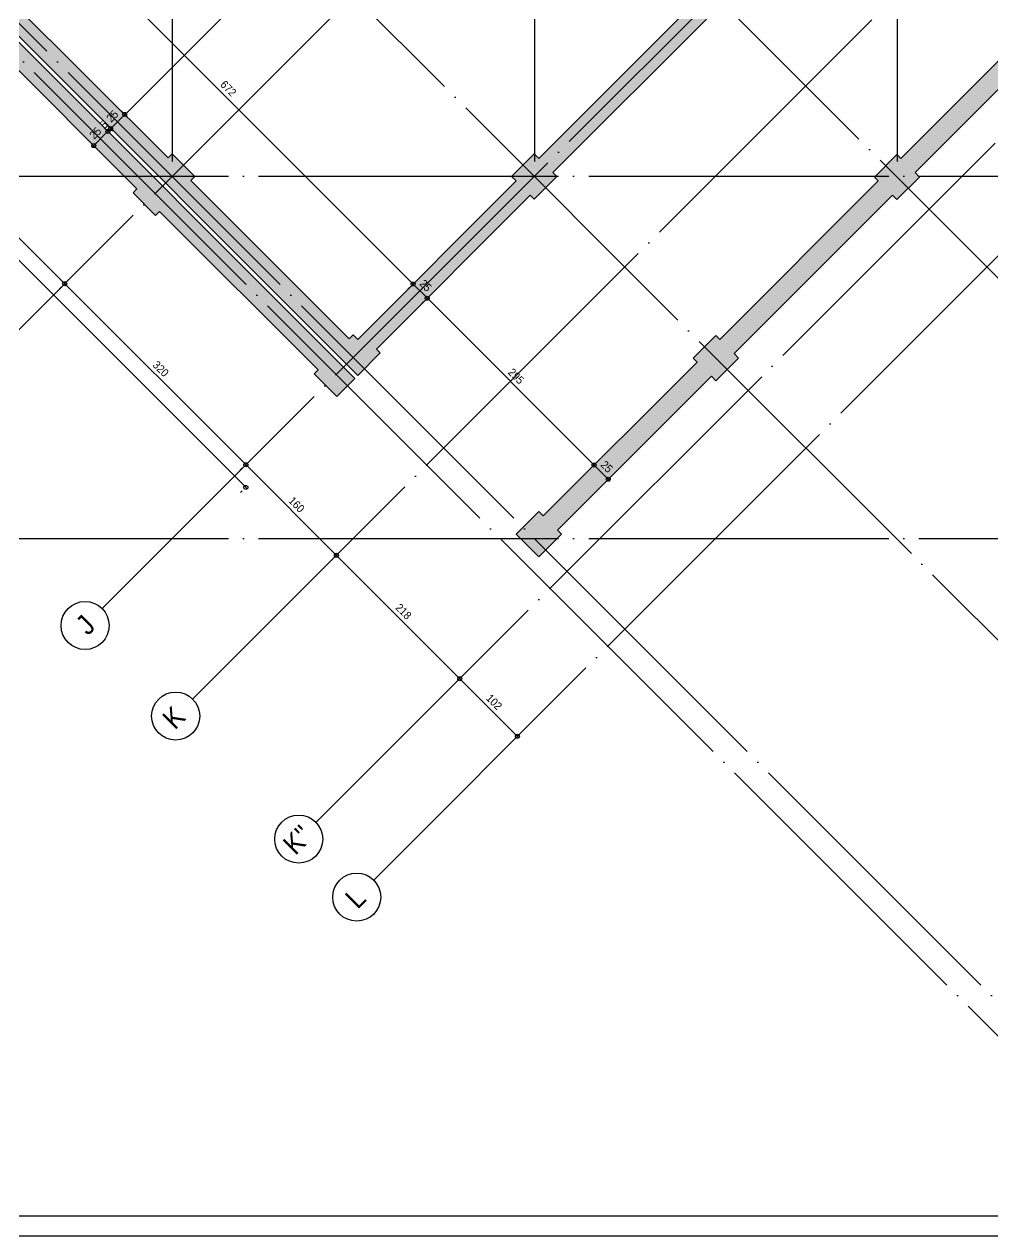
# Model space of a CAD drawing. Extents: x 460786 to 545292, y 30998 to 41694.
# Drawn here: x 478087 to 479298, y 37194 to 38708 of the extents above; entities that cross this region are included whole.
import ezdxf
from ezdxf.enums import TextEntityAlignment as Align

# ---------------------------------------------------------------- set-up
doc = ezdxf.new("R2010")
doc.units = 0
doc.header["$LTSCALE"] = 50
doc.header["$MEASUREMENT"] = 0
doc.header["$PDMODE"] = 35
doc.linetypes.add('DASHDOT', pattern=[5.5, 5, -0.25, 0, -0.25])
doc.layers.get('0').update_dxf_attribs({"linetype": 'CONTINUOUS'})
doc.layers.get('Defpoints').update_dxf_attribs({"linetype": 'CONTINUOUS'})
for name, color, linetype in [('A-Aks Balonu', 2, 'CONTINUOUS'), ('A-Aks Dikey', 12, 'DASHDOT'), ('A-Aks Yatay', 12, 'DASHDOT'), ('A-Betonarme', 6, 'CONTINUOUS'), ('A-Lejant', 23, 'CONTINUOUS'), ('A-Olcu  IC Yatay', 8, 'CONTINUOUS'), ('A-Olcu DIS Dikey', 8, 'CONTINUOUS'), ('A-Olcu Ic Dikey', 8, 'CONTINUOUS'), ('A-Tarama 1', 9, 'CONTINUOUS')]:
    doc.layers.add(name, color=color, linetype=linetype)
doc.styles.get("Standard").update_dxf_attribs({"font": 'arial.ttf', "width": 0.9})
doc.dimstyles.new('EXIT', dxfattribs={"dimscale": 50, "dimtxt": 0.23, "dimasz": 0.03, "dimexe": 0.125, "dimexo": 0.5, "dimgap": 0.09, "dimtad": 1, "dimzin": 1, "dimdsep": 46, "dimtxsty": 'Standard', "dimblk": 'TICK', "dimcen": 0.2, "dimadec": 0, "dimazin": 0, "dimtfac": 1, "dimtix": 1, "dimtofl": 0, "dimtmove": 2, "dimatfit": 3, "dimldrblk": 'TICK', "dimfxl": 1, "dimtolj": 1, "dimtzin": 1, "dimarcsym": 0})

# ---------------------------------------------------------------- blocks, each defined once
blk = doc.blocks.new('aks')
blk.add_circle((-0.8, 38.6), 60)
at = {"width": 0.9}
blk.add_attdef('AKSNO', text='', height=50, dxfattribs=at).set_placement((-0.8, 38.6), align=Align.MIDDLE_CENTER)
blk = doc.blocks.new('TICK', base_point=(53.7, 38.1))
blk.add_line((55.4, 38.1), (52, 38.1))
blk.add_circle((53.7, 38.1), 1.67)
blk = doc.blocks.new('*D401')
at = {"layer": 'A-Olcu DIS Dikey', "color": 0, "lineweight": -2, "transparency": 16777216}
for p, q in [((477912.8, 38608.8), (478137, 38384.6)), ((477905.2, 38603.3), (477907.4, 38605.4)), ((478131.5, 38377), (478133.6, 38379.2))]:
    blk.add_line(p, q, dxfattribs=at)
at = {"layer": 'Defpoints', "color": 0, "transparency": 16777216}
for p in [(477922.9, 38621), (478138.1, 38383.6), (478149.2, 38394.7)]:
    blk.add_point(p, dxfattribs=at)
at = {"layer": 'A-Olcu DIS Dikey', "color": 0, "lineweight": -2, "transparency": 16777216, "xscale": 1.5, "yscale": 1.5, "zscale": 1.5}
for p, rotation in [((477911.8, 38609.9), 134.999999999776), ((478138.1, 38383.6), 314.999999999776)]:
    blk.add_blockref('TICK', p, dxfattribs=dict(at, rotation=rotation))
at = {"layer": 'A-Olcu DIS Dikey', "color": 0, "transparency": 16777216, "insert": (478031.7, 38503.5), "char_height": 10, "attachment_point": 5, "rotation": 315}
blk.add_mtext('\\A1;320', dxfattribs=at)
blk = doc.blocks.new('*D402')
at = {"layer": 'A-Olcu DIS Dikey', "color": 0, "lineweight": -2, "transparency": 16777216}
for p, q in [((478363.3, 38158.4), (478139.1, 38382.5)), ((478131.5, 38377), (478133.6, 38379.2)), ((478357.8, 38150.7), (478359.9, 38152.9))]:
    blk.add_line(p, q, dxfattribs=at)
at = {"layer": 'Defpoints', "color": 0, "transparency": 16777216}
for p in [(478138.1, 38383.6), (478149.2, 38394.7), (478375.4, 38168.4)]:
    blk.add_point(p, dxfattribs=at)
at = {"layer": 'A-Olcu DIS Dikey', "color": 0, "lineweight": -2, "transparency": 16777216, "xscale": 1.5, "yscale": 1.5, "zscale": 1.5}
for p, rotation in [((478138.1, 38383.6), 134.999999999776), ((478364.3, 38157.3), 314.999999999776)]:
    blk.add_blockref('TICK', p, dxfattribs=dict(at, rotation=rotation))
at = {"layer": 'A-Olcu DIS Dikey', "color": 0, "transparency": 16777216, "insert": (478258, 38277.2), "char_height": 10, "attachment_point": 5, "rotation": 315}
blk.add_mtext('\\A1;320', dxfattribs=at)
blk = doc.blocks.new('*D403')
at = {"layer": 'A-Olcu DIS Dikey', "color": 0, "lineweight": -2, "transparency": 16777216}
for p, q in [((478365.4, 38156.3), (478476.4, 38045.2)), ((478357.8, 38150.7), (478359.9, 38152.9)), ((478470.9, 38037.6), (478473, 38039.8))]:
    blk.add_line(p, q, dxfattribs=at)
at = {"layer": 'Defpoints', "color": 0, "transparency": 16777216}
for p in [(478375.4, 38168.4), (478488.6, 38055.3), (478477.5, 38044.2)]:
    blk.add_point(p, dxfattribs=at)
at = {"layer": 'A-Olcu DIS Dikey', "color": 0, "lineweight": -2, "transparency": 16777216, "xscale": 1.5, "yscale": 1.5, "zscale": 1.5}
for p, rotation in [((478364.3, 38157.3), 134.999999999776), ((478477.5, 38044.2), 314.999999999776)]:
    blk.add_blockref('TICK', p, dxfattribs=dict(at, rotation=rotation))
at = {"layer": 'A-Olcu DIS Dikey', "color": 0, "transparency": 16777216, "insert": (478427.7, 38107.5), "char_height": 10, "attachment_point": 5, "rotation": 315}
blk.add_mtext('\\A1;160', dxfattribs=at)
blk = doc.blocks.new('*D404')
at = {"layer": 'A-Olcu DIS Dikey', "color": 0, "lineweight": -2, "transparency": 16777216}
for p, q in [((478470.9, 38037.6), (478473, 38039.8)), ((478630.6, 37891.1), (478478.5, 38043.1)), ((478625.1, 37883.5), (478627.2, 37885.6))]:
    blk.add_line(p, q, dxfattribs=at)
at = {"layer": 'Defpoints', "color": 0, "transparency": 16777216}
for p in [(478488.6, 38055.3), (478477.5, 38044.2), (478642.7, 37901.1)]:
    blk.add_point(p, dxfattribs=at)
at = {"layer": 'A-Olcu DIS Dikey', "color": 0, "lineweight": -2, "transparency": 16777216, "xscale": 1.5, "yscale": 1.5, "zscale": 1.5}
for p, rotation in [((478477.5, 38044.2), 134.999999999776), ((478631.6, 37890), 314.999999999776)]:
    blk.add_blockref('TICK', p, dxfattribs=dict(at, rotation=rotation))
at = {"layer": 'A-Olcu DIS Dikey', "color": 0, "transparency": 16777216, "insert": (478561.3, 37973.9), "char_height": 10, "attachment_point": 5, "rotation": 315}
blk.add_mtext('\\A1;218', dxfattribs=at)
blk = doc.blocks.new('*D405')
at = {"layer": 'A-Olcu DIS Dikey', "color": 0, "lineweight": -2, "transparency": 16777216}
for p, q in [((478625.1, 37883.5), (478627.2, 37885.6)), ((478632.7, 37889), (478702.7, 37819)), ((478697.2, 37811.3), (478699.3, 37813.5))]:
    blk.add_line(p, q, dxfattribs=at)
at = {"layer": 'Defpoints', "color": 0, "transparency": 16777216}
for p in [(478642.7, 37901.1), (478714.9, 37829), (478703.7, 37817.9)]:
    blk.add_point(p, dxfattribs=at)
at = {"layer": 'A-Olcu DIS Dikey', "color": 0, "lineweight": -2, "transparency": 16777216, "xscale": 1.5, "yscale": 1.5, "zscale": 1.5}
for p, rotation in [((478631.6, 37890), 134.999999999776), ((478703.7, 37817.9), 314.999999999776)]:
    blk.add_blockref('TICK', p, dxfattribs=dict(at, rotation=rotation))
at = {"layer": 'A-Olcu DIS Dikey', "color": 0, "transparency": 16777216, "insert": (478674.5, 37860.8), "char_height": 10, "attachment_point": 5, "rotation": 315}
blk.add_mtext('\\A1;102', dxfattribs=at)
blk = doc.blocks.new('*D407')
at = {"layer": 'A-Olcu DIS Dikey', "color": 0, "lineweight": -2, "transparency": 16777216}
for p, q in [((476976.8, 39503.4), (476978.9, 39505.6)), ((478363.3, 38130.1), (476984.4, 39508.9)), ((478357.8, 38122.5), (478359.9, 38124.6))]:
    blk.add_line(p, q, dxfattribs=at)
at = {"layer": 'Defpoints', "color": 0, "transparency": 16777216}
for p in [(476994.5, 39521.1), (476983.4, 39510), (478375.4, 38140.1)]:
    blk.add_point(p, dxfattribs=at)
at = {"layer": 'A-Olcu DIS Dikey', "color": 0, "lineweight": -2, "transparency": 16777216, "xscale": 1.5, "yscale": 1.5, "zscale": 1.5}
for p, rotation in [((476983.4, 39510), 134.999999999776), ((478364.3, 38129), 314.999999999776)]:
    blk.add_blockref('TICK', p, dxfattribs=dict(at, rotation=rotation))
at = {"layer": 'A-Olcu DIS Dikey', "color": 0, "transparency": 16777216, "insert": (477680.6, 38826.3), "char_height": 10, "attachment_point": 5, "rotation": 315}
blk.add_mtext('\\A1;1953', dxfattribs=at)
blk = doc.blocks.new('*D904')
at = {"layer": 'A-Olcu  IC Yatay', "color": 0, "lineweight": -2, "transparency": 16777216}
for p, q in [((478195.1, 38570.7), (478187.5, 38578.3)), ((478198.6, 38574.2), (478191, 38581.8)), ((478196.5, 38578.5), (478197.5, 38579.5)), ((478190.8, 38572.8), (478189.8, 38571.7))]:
    blk.add_line(p, q, dxfattribs=at)
at = {"layer": 'Defpoints', "color": 0, "transparency": 16777216}
for p in [(478195.4, 38577.4), (478212.7, 38553), (478216.3, 38556.5)]:
    blk.add_point(p, dxfattribs=at)
at = {"layer": 'A-Olcu  IC Yatay', "color": 0, "lineweight": -2, "transparency": 16777216, "xscale": 1.5, "yscale": 1.5, "zscale": 1.5}
for p, rotation in [((478195.4, 38577.4), 224.9999999999411), ((478191.9, 38573.9), 44.999999999941)]:
    blk.add_blockref('TICK', p, dxfattribs=dict(at, rotation=rotation))
at = {"layer": 'A-Olcu  IC Yatay', "color": 0, "transparency": 16777216, "insert": (478186.9, 38582.4), "char_height": 10, "attachment_point": 5, "rotation": 45}
blk.add_mtext('\\A1;5', dxfattribs=at)
blk = doc.blocks.new('*D903')
at = {"layer": 'A-Olcu  IC Yatay', "color": 0, "lineweight": -2, "transparency": 16777216}
for p, q in [((478195.1, 38570.7), (478187.5, 38578.3)), ((478190.8, 38572.8), (478175.3, 38557.2)), ((478177.4, 38553), (478169.8, 38560.6))]:
    blk.add_line(p, q, dxfattribs=at)
at = {"layer": 'Defpoints', "color": 0, "transparency": 16777216}
for p in [(478174.2, 38556.2), (478212.7, 38553), (478195.1, 38535.3)]:
    blk.add_point(p, dxfattribs=at)
at = {"layer": 'A-Olcu  IC Yatay', "color": 0, "lineweight": -2, "transparency": 16777216, "xscale": 1.5, "yscale": 1.5, "zscale": 1.5}
for p, rotation in [((478191.9, 38573.9), 44.99999999917466), ((478174.2, 38556.2), 224.9999999991746)]:
    blk.add_blockref('TICK', p, dxfattribs=dict(at, rotation=rotation))
at = {"layer": 'A-Olcu  IC Yatay', "color": 0, "transparency": 16777216, "insert": (478176.3, 38571.8), "char_height": 10, "attachment_point": 5, "rotation": 45}
blk.add_mtext('\\A1;25', dxfattribs=at)
blk = doc.blocks.new('*D905')
at = {"layer": 'A-Olcu  IC Yatay', "color": 0, "lineweight": -2, "transparency": 16777216}
for p, q in [((478212, 38594), (478196.5, 38578.5)), ((478216.3, 38591.9), (478208.7, 38599.5)), ((478198.6, 38574.2), (478191, 38581.8))]:
    blk.add_line(p, q, dxfattribs=at)
at = {"layer": 'Defpoints', "color": 0, "transparency": 16777216}
for p in [(478195.4, 38577.4), (478233.9, 38574.2), (478216.3, 38556.5)]:
    blk.add_point(p, dxfattribs=at)
at = {"layer": 'A-Olcu  IC Yatay', "color": 0, "lineweight": -2, "transparency": 16777216, "xscale": 1.5, "yscale": 1.5, "zscale": 1.5}
for p, rotation in [((478213.1, 38595.1), 44.99999999758282), ((478195.4, 38577.4), 224.9999999975828)]:
    blk.add_blockref('TICK', p, dxfattribs=dict(at, rotation=rotation))
at = {"layer": 'A-Olcu  IC Yatay', "color": 0, "transparency": 16777216, "insert": (478197.5, 38593), "char_height": 10, "attachment_point": 5, "rotation": 45}
blk.add_mtext('\\A1;25', dxfattribs=at)
blk = doc.blocks.new('*D906')
at = {"layer": 'A-Olcu  IC Yatay', "color": 0, "lineweight": -2, "transparency": 16777216}
for p, q in [((479513.2, 39888.9), (479505.7, 39896.5)), ((478214.2, 38596.1), (479509, 39891)), ((478216.3, 38591.9), (478208.7, 38599.5))]:
    blk.add_line(p, q, dxfattribs=at)
at = {"layer": 'Defpoints', "color": 0, "transparency": 16777216}
for p in [(479510.1, 39892), (479530.9, 39871.2), (478233.9, 38574.2)]:
    blk.add_point(p, dxfattribs=at)
at = {"layer": 'A-Olcu  IC Yatay', "color": 0, "lineweight": -2, "transparency": 16777216, "xscale": 1.5, "yscale": 1.5, "zscale": 1.5}
for p, rotation in [((479510.1, 39892), 44.99999999754704), ((478213.1, 38595.1), 224.9999999975471)]:
    blk.add_blockref('TICK', p, dxfattribs=dict(at, rotation=rotation))
at = {"layer": 'A-Olcu  IC Yatay', "color": 0, "transparency": 16777216, "insert": (478854.8, 39250.4), "char_height": 10, "attachment_point": 5, "rotation": 45}
blk.add_mtext('\\A1;1834.2', dxfattribs=at)
blk = doc.blocks.new('*D909')
at = {"layer": 'A-Olcu Ic Dikey', "color": 0, "lineweight": -2, "transparency": 16777216}
for p, q in [((478091.5, 38851.8), (478093.7, 38854)), ((478099.2, 38857.3), (478572.2, 38384.3)), ((478566.7, 38376.7), (478568.8, 38378.8))]:
    blk.add_line(p, q, dxfattribs=at)
at = {"layer": 'Defpoints', "color": 0, "transparency": 16777216}
for p in [(478109.2, 38869.5), (478573.3, 38383.2), (478584.4, 38394.3)]:
    blk.add_point(p, dxfattribs=at)
at = {"layer": 'A-Olcu Ic Dikey', "color": 0, "lineweight": -2, "transparency": 16777216, "xscale": 1.5, "yscale": 1.5, "zscale": 1.5}
for p, rotation in [((478098.1, 38858.4), 134.999999999776), ((478573.3, 38383.2), 314.999999999776)]:
    blk.add_blockref('TICK', p, dxfattribs=dict(at, rotation=rotation))
at = {"layer": 'A-Olcu Ic Dikey', "color": 0, "transparency": 16777216, "insert": (478342.5, 38627.6), "char_height": 10, "attachment_point": 5, "rotation": 315}
blk.add_mtext('\\A1;672', dxfattribs=at)
blk = doc.blocks.new('*D910')
at = {"layer": 'A-Olcu Ic Dikey', "color": 0, "lineweight": -2, "transparency": 16777216}
for p, q in [((478589.9, 38366.6), (478574.3, 38382.2)), ((478566.7, 38376.7), (478568.8, 38378.8)), ((478584.4, 38359), (478586.5, 38361.1))]:
    blk.add_line(p, q, dxfattribs=at)
at = {"layer": 'Defpoints', "color": 0, "transparency": 16777216}
for p in [(478573.3, 38383.2), (478584.4, 38394.3), (478602.1, 38376.7)]:
    blk.add_point(p, dxfattribs=at)
at = {"layer": 'A-Olcu Ic Dikey', "color": 0, "lineweight": -2, "transparency": 16777216, "xscale": 1.5, "yscale": 1.5, "zscale": 1.5}
for p, rotation in [((478573.3, 38383.2), 134.999999999776), ((478590.9, 38365.5), 314.999999999776)]:
    blk.add_blockref('TICK', p, dxfattribs=dict(at, rotation=rotation))
at = {"layer": 'A-Olcu Ic Dikey', "color": 0, "transparency": 16777216, "insert": (478588.9, 38381.2), "char_height": 10, "attachment_point": 5, "rotation": 315}
blk.add_mtext('\\A1;25', dxfattribs=at)
blk = doc.blocks.new('*D911')
at = {"layer": 'A-Olcu Ic Dikey', "color": 0, "lineweight": -2, "transparency": 16777216}
for p, q in [((478584.4, 38359), (478586.5, 38361.1)), ((478592, 38364.5), (478798.5, 38158)), ((478793, 38150.4), (478795.1, 38152.5))]:
    blk.add_line(p, q, dxfattribs=at)
at = {"layer": 'Defpoints', "color": 0, "transparency": 16777216}
for p in [(478602.1, 38376.7), (478799.5, 38156.9), (478810.7, 38168.1)]:
    blk.add_point(p, dxfattribs=at)
at = {"layer": 'A-Olcu Ic Dikey', "color": 0, "lineweight": -2, "transparency": 16777216, "xscale": 1.5, "yscale": 1.5, "zscale": 1.5}
for p, rotation in [((478590.9, 38365.5), 134.999999999776), ((478799.5, 38156.9), 314.999999999776)]:
    blk.add_blockref('TICK', p, dxfattribs=dict(at, rotation=rotation))
at = {"layer": 'A-Olcu Ic Dikey', "color": 0, "transparency": 16777216, "insert": (478702, 38268), "char_height": 10, "attachment_point": 5, "rotation": 315}
blk.add_mtext('\\A1;295', dxfattribs=at)
blk = doc.blocks.new('*D912')
at = {"layer": 'A-Olcu Ic Dikey', "color": 0, "lineweight": -2, "transparency": 16777216}
for p, q in [((478816.2, 38140.3), (478800.6, 38155.9)), ((478793, 38150.4), (478795.1, 38152.5)), ((478810.7, 38132.7), (478812.8, 38134.8))]:
    blk.add_line(p, q, dxfattribs=at)
at = {"layer": 'Defpoints', "color": 0, "transparency": 16777216}
for p in [(478799.5, 38156.9), (478810.7, 38168.1), (478828.3, 38150.4)]:
    blk.add_point(p, dxfattribs=at)
at = {"layer": 'A-Olcu Ic Dikey', "color": 0, "lineweight": -2, "transparency": 16777216, "xscale": 1.5, "yscale": 1.5, "zscale": 1.5}
for p, rotation in [((478799.5, 38156.9), 134.999999999776), ((478817.2, 38139.3), 314.999999999776)]:
    blk.add_blockref('TICK', p, dxfattribs=dict(at, rotation=rotation))
at = {"layer": 'A-Olcu Ic Dikey', "color": 0, "transparency": 16777216, "insert": (478815.2, 38154.9), "char_height": 10, "attachment_point": 5, "rotation": 315}
blk.add_mtext('\\A1;25', dxfattribs=at)

msp = doc.modelspace()

# ---------------------------------------------------------------- hatches: boundary and pattern name
at = {"layer": 'A-Tarama 1'}
h = msp.add_hatch(dxfattribs=at)
h.set_pattern_fill('ANSI33', color=256, scale=30, angle=180, style=0)
h.set_pattern_definition([(225, (-999.023, 1950.459), (5.30330086, -5.30330086), []), (225, (-1004.3264, 1950.459), (5.30330086, -5.30330086), [3.75, -1.875])])
h.paths.add_polyline_path([(481000.58, 41099.23), (480580.08, 41099.23), (480580.08, 41074.23), (481000.58, 41074.23)])
h.paths.add_polyline_path([(481452.58, 41099.23), (481040.58, 41099.23), (481040.58, 41074.23), (481452.58, 41074.23)])
h.paths.add_polyline_path([(481905.58, 41099.23), (481492.58, 41099.23), (481492.58, 41074.23), (481905.58, 41074.23)])
h.paths.add_polyline_path([(482390.58, 40768.2), (482810.58, 40768.2), (482810.58, 40793.2), (482365.58, 40793.2), (482365.58, 40679.2), (481938.58, 40679.2), (481938.58, 41059.23), (481913.58, 41059.23), (481913.58, 40654.2), (482026.58, 40654.2), (482026.58, 40341.2), (481913.58, 40341.2), (481913.58, 40316.2), (482051.58, 40316.2), (482051.58, 40654.2), (482390.58, 40654.2)])
h.paths.add_polyline_path([(482850.58, 40793.2), (482810.58, 40793.2), (482810.58, 40753.2), (482850.58, 40753.2)])
h.paths.add_polyline_path([(483262.58, 40793.2), (482850.58, 40793.2), (482850.58, 40768.2), (483262.58, 40768.2)])
h.paths.add_polyline_path([(483302.58, 40793.2), (483262.58, 40793.2), (483262.58, 40753.2), (483302.58, 40753.2)])
h.paths.add_polyline_path([(483747.58, 40793.2), (483302.58, 40793.2), (483302.58, 40768.2), (483722.58, 40768.2), (483722.58, 40653.23), (484062.58, 40653.23), (484062.58, 40315.7), (484200.58, 40315.7), (484200.58, 40340.7), (484087.58, 40340.7), (484087.58, 40653.23), (484200.58, 40653.23), (484200.58, 40880.2), (484673.54, 40880.2, -0.1883118), (484679.22, 38960.85), (484663.51, 38976.56), (484641.03, 38999.04), (484612.75, 38970.75), (484641.03, 38942.47), (484651.64, 38953.07), (484849.63, 38755.08), (484839.02, 38744.48), (484867.31, 38716.19), (484895.59, 38744.48), (484867.31, 38772.76), (484698.58, 38941.49, 0.1883593), (484700.46, 40880.2), (484700.58, 40880.2), (484700.58, 40905.2), (484690.58, 40905.2), (484175.58, 40905.2), (484175.58, 40678.23), (483747.58, 40678.23)])
h.paths.add_polyline_path([(484867.31, 38716.19), (484849.63, 38733.87), (484651.64, 38535.88), (484669.32, 38518.2)])
h.paths.add_polyline_path([(484669.32, 38518.2), (484651.64, 38535.88), (484641.03, 38546.49), (484630.43, 38535.88), (484432.44, 38733.87), (484443.04, 38744.48), (484414.76, 38772.76), (484386.47, 38744.48), (484414.76, 38716.19), (484517.87, 38613.08, -0.0582319), (484199.07, 38083.35), (484216.77, 38065.65, 0.0576881), (484536.26, 38594.69), (484612.75, 38518.2), (484641.03, 38489.92)])
h.paths.add_polyline_path([(484216.77, 38065.65), (484188.48, 38093.94), (484160.2, 38065.65), (484160.65, 38065.2), (484188.48, 38037.37)])
h.paths.add_polyline_path([(483753.61, 38507.6), (483764.22, 38518.2), (483747.58, 38534.84), (483747.58, 38958.2), (483747.58, 39071.2), (483797.58, 39071.2), (483797.58, 39096.2), (483722.58, 39096.2), (483722.58, 38983.2), (483302.58, 38983.2), (483302.58, 38998.2), (483262.58, 38998.2), (483262.58, 38983.2), (482850.58, 38983.2), (482850.58, 38998.2), (482810.58, 38998.2), (482810.58, 38983.2), (482389.58, 38983.2), (482389.58, 39096.2), (482051.58, 39096.2), (482051.58, 39435.2), (481913.58, 39435.2), (481913.58, 39410.2), (482026.58, 39410.2), (482026.58, 39096.2), (481913.58, 39096.2), (481913.58, 38989.73, -0.3196639), (480580.58, 38989.73), (480580.58, 38999.2), (480547.58, 38999.2), (480547.58, 38959.2), (480580.58, 38959.2, 0.3113716), (481913.58, 38959.2), (481913.58, 38958.2), (481938.58, 38958.2), (481938.58, 39071.2), (482364.58, 39071.2), (482364.58, 38958.2), (483722.58, 38958.2), (483722.58, 38533.13), (483707.65, 38518.2), (483735.94, 38489.92), (484160.2, 38065.65), (484177.88, 38083.33)])
h.paths.add_polyline_path([(481492.58, 38991.2), (481452.58, 38991.2), (481452.58, 38951.2), (481492.58, 38951.2)], flags=17)
h.paths.add_polyline_path([(481040.58, 38991.2), (481000.58, 38991.2), (481000.58, 38951.2), (481040.58, 38951.2)], flags=17)
h.paths.add_polyline_path([(480542.58, 38999.2), (480542.58, 39629.2), (480542.58, 39669.2), (480542.58, 39790.2), (480517.58, 39790.2), (480517.58, 39669.2), (480509.58, 39669.2), (480509.58, 39629.2), (480517.58, 39629.2), (480517.58, 38999.2), (480510.08, 38999.2), (480510.08, 38984.2), (480104.58, 38984.2), (480104.58, 38991.2), (480064.58, 38991.2), (480064.58, 38984.2), (479643.08, 38984.2), (479643.08, 38990.48), (479618.08, 38990.48), (479618.08, 38975.48), (479403.85, 38761.25), (479355.77, 38809.34), (479338.09, 38791.66), (479386.18, 38743.58), (479182.88, 38540.28), (479177.93, 38545.23), (479149.65, 38516.95), (479154.6, 38512), (478956.61, 38314.01), (478951.66, 38318.96), (478923.37, 38290.68), (478928.32, 38285.73), (478735.99, 38093.39), (478730.33, 38099.05), (478702.05, 38070.76), (478730.33, 38042.48), (478758.62, 38070.76), (478753.67, 38075.71), (478946, 38268.05), (478951.66, 38262.39), (478979.94, 38290.68), (478974.29, 38296.33), (479172.28, 38494.32), (479177.93, 38488.66), (479206.22, 38516.95), (479200.56, 38522.61), (479637.16, 38959.2), (480064.58, 38959.2), (480064.58, 38951.2), (480104.58, 38951.2), (480104.58, 38959.2), (480532, 38959.2), (480542.58, 38959.2)])
h.paths.add_polyline_path([(480579.58, 39669.2), (480547.58, 39669.2), (480547.58, 39629.2), (480579.58, 39629.2)])
h.paths.add_polyline_path([(480542.58, 40799.23), (480517.58, 40799.23), (480517.58, 40680.2), (480517.58, 40122.2), (480502.58, 40122.2), (480502.58, 40082.2), (480517.58, 40082.2), (480517.58, 39950.2), (480542.58, 39950.2)])
h.paths.add_polyline_path([(480580.58, 40122.2), (480547.58, 40122.2), (480547.58, 40082.2), (480580.58, 40082.2)])
h.paths.add_polyline_path([(480572.58, 40799.23), (480547.58, 40799.23), (480547.58, 40653.23), (480572.58, 40653.23)])
h.paths.add_polyline_path([(481040.58, 40800.2), (481000.58, 40800.2), (481000.58, 40760.2), (481040.58, 40760.2)])
h.paths.add_polyline_path([(481492.58, 40800.2), (481452.58, 40800.2), (481452.58, 40760.2), (481492.58, 40760.2)])
h.paths.add_polyline_path([(479651.58, 40774.23), (479727.58, 40774.23), (479727.58, 40799.23), (479611.58, 40799.23), (479611.58, 40759.23), (479651.58, 40759.23)])
h.paths.add_polyline_path([(480104.58, 40799.23), (480064.58, 40799.23), (479987.58, 40799.23), (479987.58, 40774.23), (480064.58, 40774.23), (480064.58, 40759.23), (480071.58, 40759.23), (480071.58, 40655.2), (480096.58, 40655.2), (480096.58, 40759.23), (480104.58, 40759.23)])
h.paths.add_polyline_path([(478817.94, 40799.23), (478576.94, 40799.23), (478576.94, 40774.23), (478701.94, 40774.23), (478701.94, 40759.23), (478741.94, 40759.23), (478741.94, 40774.23), (478817.94, 40774.23)])
h.paths.add_polyline_path([(479198.58, 40799.23), (479077.94, 40799.23), (479077.94, 40774.23), (479158.58, 40774.23), (479158.58, 40759.23), (479198.58, 40759.23)])
h.paths.add_polyline_path([(479414.58, 40799.23), (479395.58, 40799.23), (479395.58, 40774.23), (479414.58, 40774.23)])
h.paths.add_polyline_path([(477836.9, 40328.2), (478282.94, 40774.23), (478446.94, 40774.23), (478446.94, 40799.23), (478272.58, 40799.23), (477801.55, 40328.2), (477945.09, 40184.66), (477962.77, 40202.34)])
h.paths.add_polyline_path([(477583.08, 40288.98), (477582.74, 40262.14, -0.0960502), (477673.92, 40200.57), (477691.59, 40218.25, 0.1042464)])
h.paths.add_polyline_path([(477713.51, 40204.81), (477695.84, 40222.49), (477662.6, 40189.26), (477680.28, 40171.58)])
h.paths.add_polyline_path([(477588.36, 40079.66), (477598.96, 40069.05), (477627.25, 40097.33), (477616.64, 40107.94), (477630.78, 40122.08), (477613.11, 40139.76), (477570.68, 40097.33), (477372.69, 39899.34), (477344.4, 39871.06), (477251.77, 39778.43), (477269.45, 39760.75), (477362.08, 39853.38), (477372.69, 39842.77), (477400.97, 39871.06), (477390.37, 39881.67)])
h.paths.add_polyline_path([(477206.15, 39891.45), (477179.46, 39891.1, 0.1078349), (477251.77, 39778.43), (477269.45, 39796.11, -0.0999905)])
h.paths.add_polyline_path([(477145.71, 39672.36), (477123.08, 39649.73), (477151.36, 39621.45), (477173.99, 39644.08)])
h.paths.add_polyline_path([(477147.83, 39617.91), (477119.54, 39646.2), (477096.92, 39623.57), (477125.2, 39595.29)])
h.paths.add_polyline_path([(477147.83, 39617.91), (477130.15, 39600.24), (477775.74, 38954.65), (477770.79, 38949.7), (477799.07, 38921.41), (477804.02, 38926.36), (478002.01, 38728.37), (477997.06, 38723.42), (478025.35, 38695.14), (478030.3, 38700.09), (478228.29, 38502.1), (478223.34, 38497.15), (478251.62, 38468.87), (478256.57, 38473.82), (478454.56, 38275.83), (478449.61, 38270.88), (478477.9, 38242.59), (478500.52, 38265.22)])
h.paths.add_polyline_path([(478045.85, 38772.21), (478040.91, 38767.27), (477941.91, 38866.26), (477924.23, 38848.58), (478051.51, 38721.3), (478504.06, 38268.75), (478532.34, 38297.04), (478527.39, 38301.99), (478719.73, 38494.32), (478724.68, 38489.37), (478752.96, 38517.66), (478748.01, 38522.61), (478946, 38720.6), (478950.95, 38715.65), (478979.24, 38743.93), (478974.29, 38748.88), (479177.58, 38952.17), (479224.96, 38904.8), (479242.63, 38922.47), (479190.08, 38975.03), (479190.08, 38990.03), (479165.08, 38990.03), (479165.08, 38975.03), (478956.61, 38766.56), (478950.95, 38772.21), (478922.67, 38743.93), (478928.32, 38738.27), (478730.33, 38540.28), (478724.68, 38545.94), (478696.39, 38517.66), (478702.05, 38512), (478504.06, 38314.01), (478498.4, 38319.67), (478493.45, 38314.72), (478295.46, 38512.71), (478300.41, 38517.66), (478272.13, 38545.94), (478267.18, 38540.99), (478069.19, 38738.98), (478074.14, 38743.93)])

# ---------------------------------------------------------------- linework, layer by layer
at = {"layer": 'A-Aks Dikey', "ltscale": 1.5}
for p, q in [((478272.58, 38536.28), (478272.58, 41299.23)), ((478725.58, 38536.28), (478725.58, 41299.23)), ((479178.58, 38536.28), (479178.58, 41299.23)), ((477114.77, 40580.12), (479926.86, 37768.02)), ((476888.49, 40353.84), (479700.58, 37541.75)), ((476641, 40106.35), (479453.1, 37294.26)), ((476683.43, 40106.35), (479453.1, 37336.69))]:
    msp.add_line(p, q, dxfattribs=at)
at = {"layer": 'A-Aks Yatay', "ltscale": 1.5}
for p, q in [((477958.41, 38203.93), (479506.44, 39751.96)), ((478184.68, 37977.66), (479732.71, 39525.69)), ((478297.82, 37864.52), (479845.85, 39412.55)), ((478451.97, 37710.37), (480000, 39258.4)), ((478524.09, 37638.25), (480072.12, 39186.28)), ((477554.99, 38518.2), (485409.82, 38518.2)), ((477554.99, 38065.2), (485409.82, 38065.2))]:
    msp.add_line(p, q, dxfattribs=at)
at = {"layer": 'A-Betonarme'}
for p, q in [((477147.83, 39617.91), (478500.52, 38265.22)), ((479200.56, 38522.61), (479637.16, 38959.2)), ((478069.19, 38738.98), (478267.18, 38540.99)), ((478730.33, 38540.28), (478928.32, 38738.27)), ((479182.88, 38540.28), (479386.18, 38743.58)), ((478051.51, 38721.3), (478504.06, 38268.75)), ((478748.01, 38522.61), (478946, 38720.6)), ((478228.29, 38502.1), (478030.3, 38700.09)), ((478267.18, 38540.99), (478272.13, 38545.94)), ((478272.13, 38545.94), (478300.41, 38517.66)), ((478696.39, 38517.66), (478724.68, 38545.94)), ((478724.68, 38545.94), (478730.33, 38540.28)), ((478724.68, 38545.94), (478730.33, 38540.28)), ((479177.93, 38545.23), (479149.65, 38516.95)), ((479182.88, 38540.28), (479177.93, 38545.23)), ((478295.46, 38512.71), (478300.41, 38517.66)), ((478702.05, 38512), (478696.39, 38517.66)), ((478752.96, 38517.66), (478724.68, 38489.37)), ((478748.01, 38522.61), (478752.96, 38517.66)), ((479206.22, 38516.95), (479200.56, 38522.61)), ((479206.22, 38516.95), (479200.56, 38522.61)), ((478295.46, 38512.71), (478493.45, 38314.72)), ((478504.06, 38314.01), (478702.05, 38512)), ((478956.61, 38314.01), (479154.6, 38512)), ((479149.65, 38516.95), (479154.6, 38512)), ((479177.93, 38488.66), (479206.22, 38516.95)), ((478228.29, 38502.1), (478223.34, 38497.15)), ((478223.34, 38497.15), (478251.62, 38468.87)), ((478527.39, 38301.99), (478719.73, 38494.32)), ((478724.68, 38489.37), (478719.73, 38494.32)), ((478974.29, 38296.33), (479172.28, 38494.32)), ((479172.28, 38494.32), (479177.93, 38488.66)), ((478256.57, 38473.82), (478251.62, 38468.87)), ((478454.56, 38275.83), (478256.57, 38473.82)), ((478493.45, 38314.72), (478498.4, 38319.67)), ((478498.4, 38319.67), (478504.06, 38314.01)), ((478951.66, 38318.96), (478923.37, 38290.68)), ((478956.61, 38314.01), (478951.66, 38318.96)), ((478504.06, 38268.75), (478532.34, 38297.04)), ((478527.39, 38301.99), (478532.34, 38297.04)), ((478923.37, 38290.68), (478928.32, 38285.73)), ((478951.66, 38262.39), (478979.94, 38290.68)), ((478979.94, 38290.68), (478974.29, 38296.33)), ((478979.94, 38290.68), (478974.29, 38296.33)), ((478454.56, 38275.83), (478449.61, 38270.88)), ((478735.99, 38093.39), (478928.32, 38285.73)), ((478449.61, 38270.88), (478477.9, 38242.59)), ((478500.52, 38265.22), (478477.9, 38242.59)), ((478753.67, 38075.71), (478946, 38268.05)), ((478946, 38268.05), (478951.66, 38262.39)), ((478702.05, 38070.76), (478730.33, 38099.05)), ((478730.33, 38099.05), (478735.99, 38093.39)), ((478702.05, 38070.76), (478730.33, 38042.48)), ((478730.33, 38042.48), (478758.62, 38070.76)), ((478753.67, 38075.71), (478758.62, 38070.76))]:
    msp.add_line(p, q, dxfattribs=at)
at = {"layer": 'A-Lejant'}
msp.add_lwpolyline([(460786.15, 41693.81), (460786.15, 37193.81), (545291.84, 37193.81), (545291.84, 41693.81), (460786.15, 41693.81)], dxfattribs=at)
msp.add_lwpolyline([(460811.15, 41668.81), (460811.15, 37218.81), (545266.84, 37218.81), (545266.84, 41668.81)], close=True, dxfattribs=at)

# ---------------------------------------------------------------- block references
at = {"layer": 'A-Aks Balonu'}
ref = msp.add_blockref('aks', (478177.42, 37943.08), dxfattribs=dict(at, xscale=0.5, yscale=0.5, zscale=0.5, rotation=45))
ref.add_attrib('AKSNO', 'J', dxfattribs={"layer": '0', "height": 25, "rotation": 45, "width": 0.9}).set_placement((478163.73, 37957.31), align=Align.MIDDLE_CENTER)
ref = msp.add_blockref('aks', (478290.56, 37829.94), dxfattribs=dict(at, xscale=0.5, yscale=0.5, zscale=0.5, rotation=45))
ref.add_attrib('AKSNO', 'K', dxfattribs={"layer": '0', "height": 25, "rotation": 45, "width": 0.9}).set_placement((478274.15, 37841.46), align=Align.MIDDLE_CENTER)
ref = msp.add_blockref('aks', (478444.35, 37676.15), dxfattribs=dict(at, xscale=0.5, yscale=0.5, zscale=0.5, rotation=45))
ref.add_attrib('AKSNO', "K''", dxfattribs={"layer": '0', "height": 25, "rotation": 45, "width": 0.9}).set_placement((478428.94, 37688.66), align=Align.MIDDLE_CENTER)
ref = msp.add_blockref('aks', (478516.83, 37603.67), dxfattribs=dict(at, xscale=0.5, yscale=0.5, zscale=0.5, rotation=45))
ref.add_attrib('AKSNO', 'L', dxfattribs={"layer": '0', "height": 25, "rotation": 45, "width": 0.9}).set_placement((478501.17, 37615.93), align=Align.MIDDLE_CENTER)

# ---------------------------------------------------------------- dimensions: what is measured, and where the dimension line sits
at = {"layer": 'A-Olcu  IC Yatay'}
for p1, p2, distance, picture, middle in [((478233.94, 38574.23), (479530.92, 39871.2), 29.48, '*D906', (478854.79, 39250.36)), ((478233.94, 38574.23), (478216.27, 38556.55), -29.48, '*D905', (478197.47, 38593.03)), ((478212.73, 38553.01), (478195.05, 38535.34), -29.48, '*D903', (478176.25, 38571.81)), ((478212.73, 38553.01), (478216.27, 38556.55), 29.48, '*D904', (478186.87, 38582.4))]:
    dim = msp.add_aligned_dim(p1=p1, p2=p2, distance=distance, dimstyle='EXIT', override={"dimtxt": 0.2, "dimdec": 1, "dimzin": 9, "dimtdec": 1}, dxfattribs=at)
    dim.commit()
    dim.dimension.update_dxf_attribs({"geometry": picture, "text_midpoint": middle})
at = {"layer": 'A-Olcu DIS Dikey'}
for p1, p2, distance, picture, middle in [((478375.44, 38140.14), (476994.46, 39521.12), 15.71, '*D407', (477680.64, 38826.31)), ((477922.89, 38620.97), (478149.17, 38394.7), -15.71, '*D401', (478031.72, 38503.52)), ((478375.44, 38168.42), (478149.17, 38394.7), 15.71, '*D402', (478257.99, 38277.24)), ((478375.44, 38168.42), (478488.58, 38055.28), -15.71, '*D403', (478427.69, 38107.53)), ((478642.73, 37901.14), (478488.58, 38055.28), 15.71, '*D404', (478561.34, 37973.89)), ((478642.73, 37901.14), (478714.85, 37829.01), -15.71, '*D405', (478674.47, 37860.75))]:
    dim = msp.add_aligned_dim(p1=p1, p2=p2, distance=distance, dimstyle='EXIT', override={"dimtxt": 0.2, "dimdec": 1, "dimzin": 9, "dimtdec": 1}, dxfattribs=at)
    dim.commit()
    dim.dimension.update_dxf_attribs({"geometry": picture, "text_midpoint": middle})
at = {"layer": 'A-Olcu Ic Dikey'}
for p1, p2, distance, picture, middle in [((478109.2, 38869.5), (478584.38, 38394.33), -15.71, '*D909', (478342.47, 38627.6)), ((478602.06, 38376.65), (478584.38, 38394.33), 15.71, '*D910', (478588.9, 38381.17)), ((478602.06, 38376.65), (478810.65, 38168.05), -15.71, '*D911', (478702.04, 38268.03)), ((478828.33, 38150.38), (478810.65, 38168.05), 15.71, '*D912', (478815.17, 38154.9))]:
    dim = msp.add_aligned_dim(p1=p1, p2=p2, distance=distance, dimstyle='EXIT', override={"dimtxt": 0.2, "dimdec": 1, "dimzin": 9, "dimtdec": 1}, dxfattribs=at)
    dim.commit()
    dim.dimension.update_dxf_attribs({"geometry": picture, "text_midpoint": middle})

doc.saveas('drawing.dxf')
